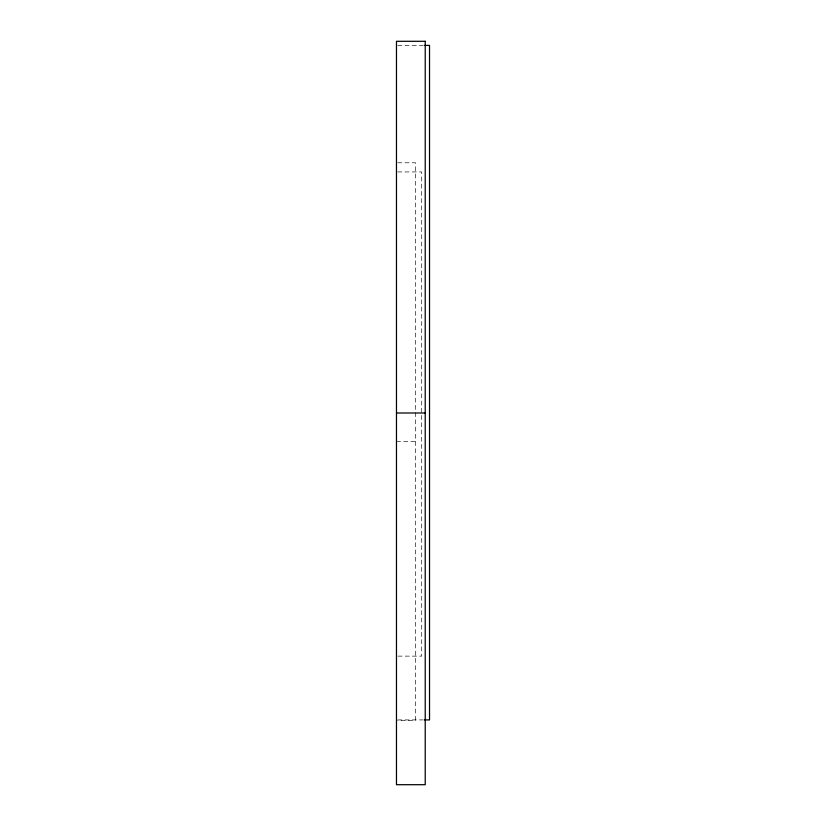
<?xml version="1.0" encoding="UTF-8"?>
<svg xmlns="http://www.w3.org/2000/svg" width="826" height="826" viewBox="0 0 826 826"><rect width="100%" height="100%" fill="white"/><g stroke="black" fill="none" stroke-linecap="round" stroke-linejoin="round"><path stroke-width="0.62" stroke-dasharray="4.13 3.1" d="M397.74 45.409L423.17 45.409M397.74 162.784L415.499 162.784L415.499 720.334L397.74 720.334M397.729 171.932L421.714 171.932L421.714 656.123L397.729 656.123M396.47 441.559L415.499 441.559M397.74 719.921L423.17 719.921"/><path stroke-width="1.24" d="M424.44 45.409L429.53 45.409L429.53 719.921L424.44 719.921M396.47 413L425.225 413M425.225 41.3L396.47 41.3L396.47 784.7L425.225 784.7L425.225 41.3"/></g></svg>
